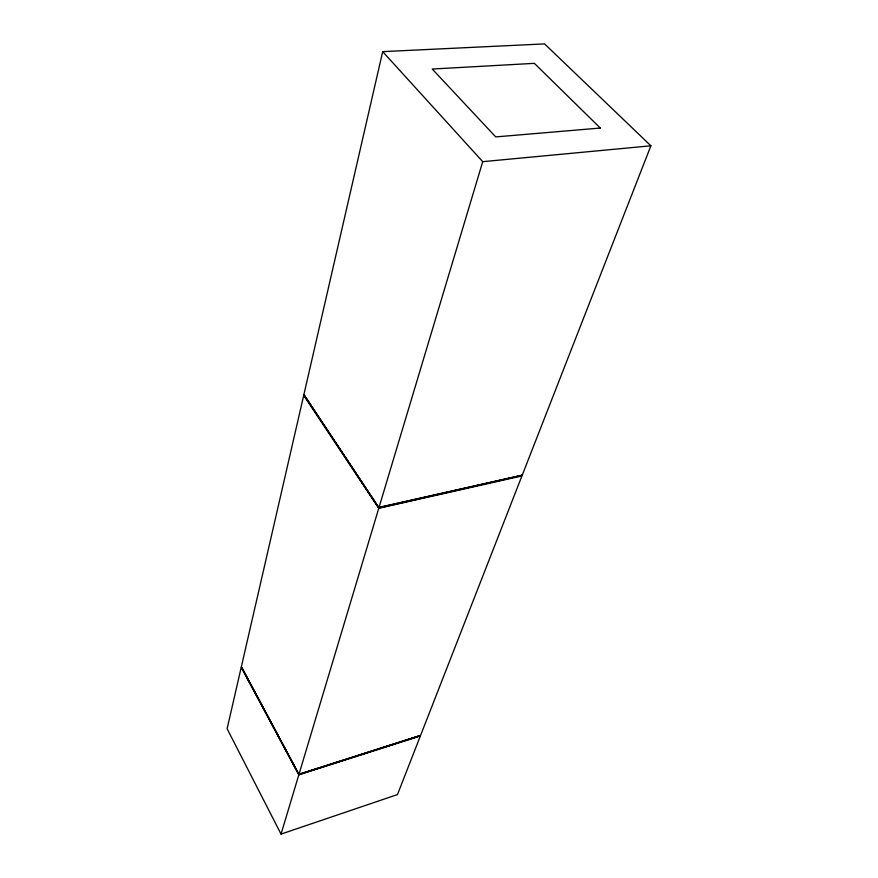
<?xml version="1.0" encoding="UTF-8"?>
<svg xmlns="http://www.w3.org/2000/svg" width="878" height="878" viewBox="0 0 878 878"><rect width="100%" height="100%" fill="white"/><g stroke="black" fill="none" stroke-linecap="round" stroke-linejoin="round"><path stroke-width="1.32" d="M382.698 51.637L303.854 394.771L378.967 507.583L522.18 475.316L650.894 145.803L544.569 43.9L382.698 51.637L482.724 161.673L650.894 145.803M304.139 394.88L378.868 508.033L303.942 394.913M241.702 667.258L298.915 774.605L241.538 667.302M281.037 834.1L298.827 774.813L241.22 667.346L227.106 728.74L281.037 834.1L397.482 794.557L420.364 735.983L298.827 774.813M298.948 774.374L378.78 508.241L303.7 395.429L241.318 666.896L298.948 774.374L420.529 735.555L521.927 475.942L378.78 508.241M378.967 507.583L482.724 161.673M298.739 774.659L420.068 735.698M378.67 508.077L522.004 475.36M298.871 774.22L419.98 735.555M378.868 507.429L521.883 475.207M304.128 395.199L303.986 395.857M521.642 475.437L521.389 476.074M600.311 128.045L495.73 136.913L432.25 69.033L534.362 63.348L600.311 128.045"/></g></svg>
